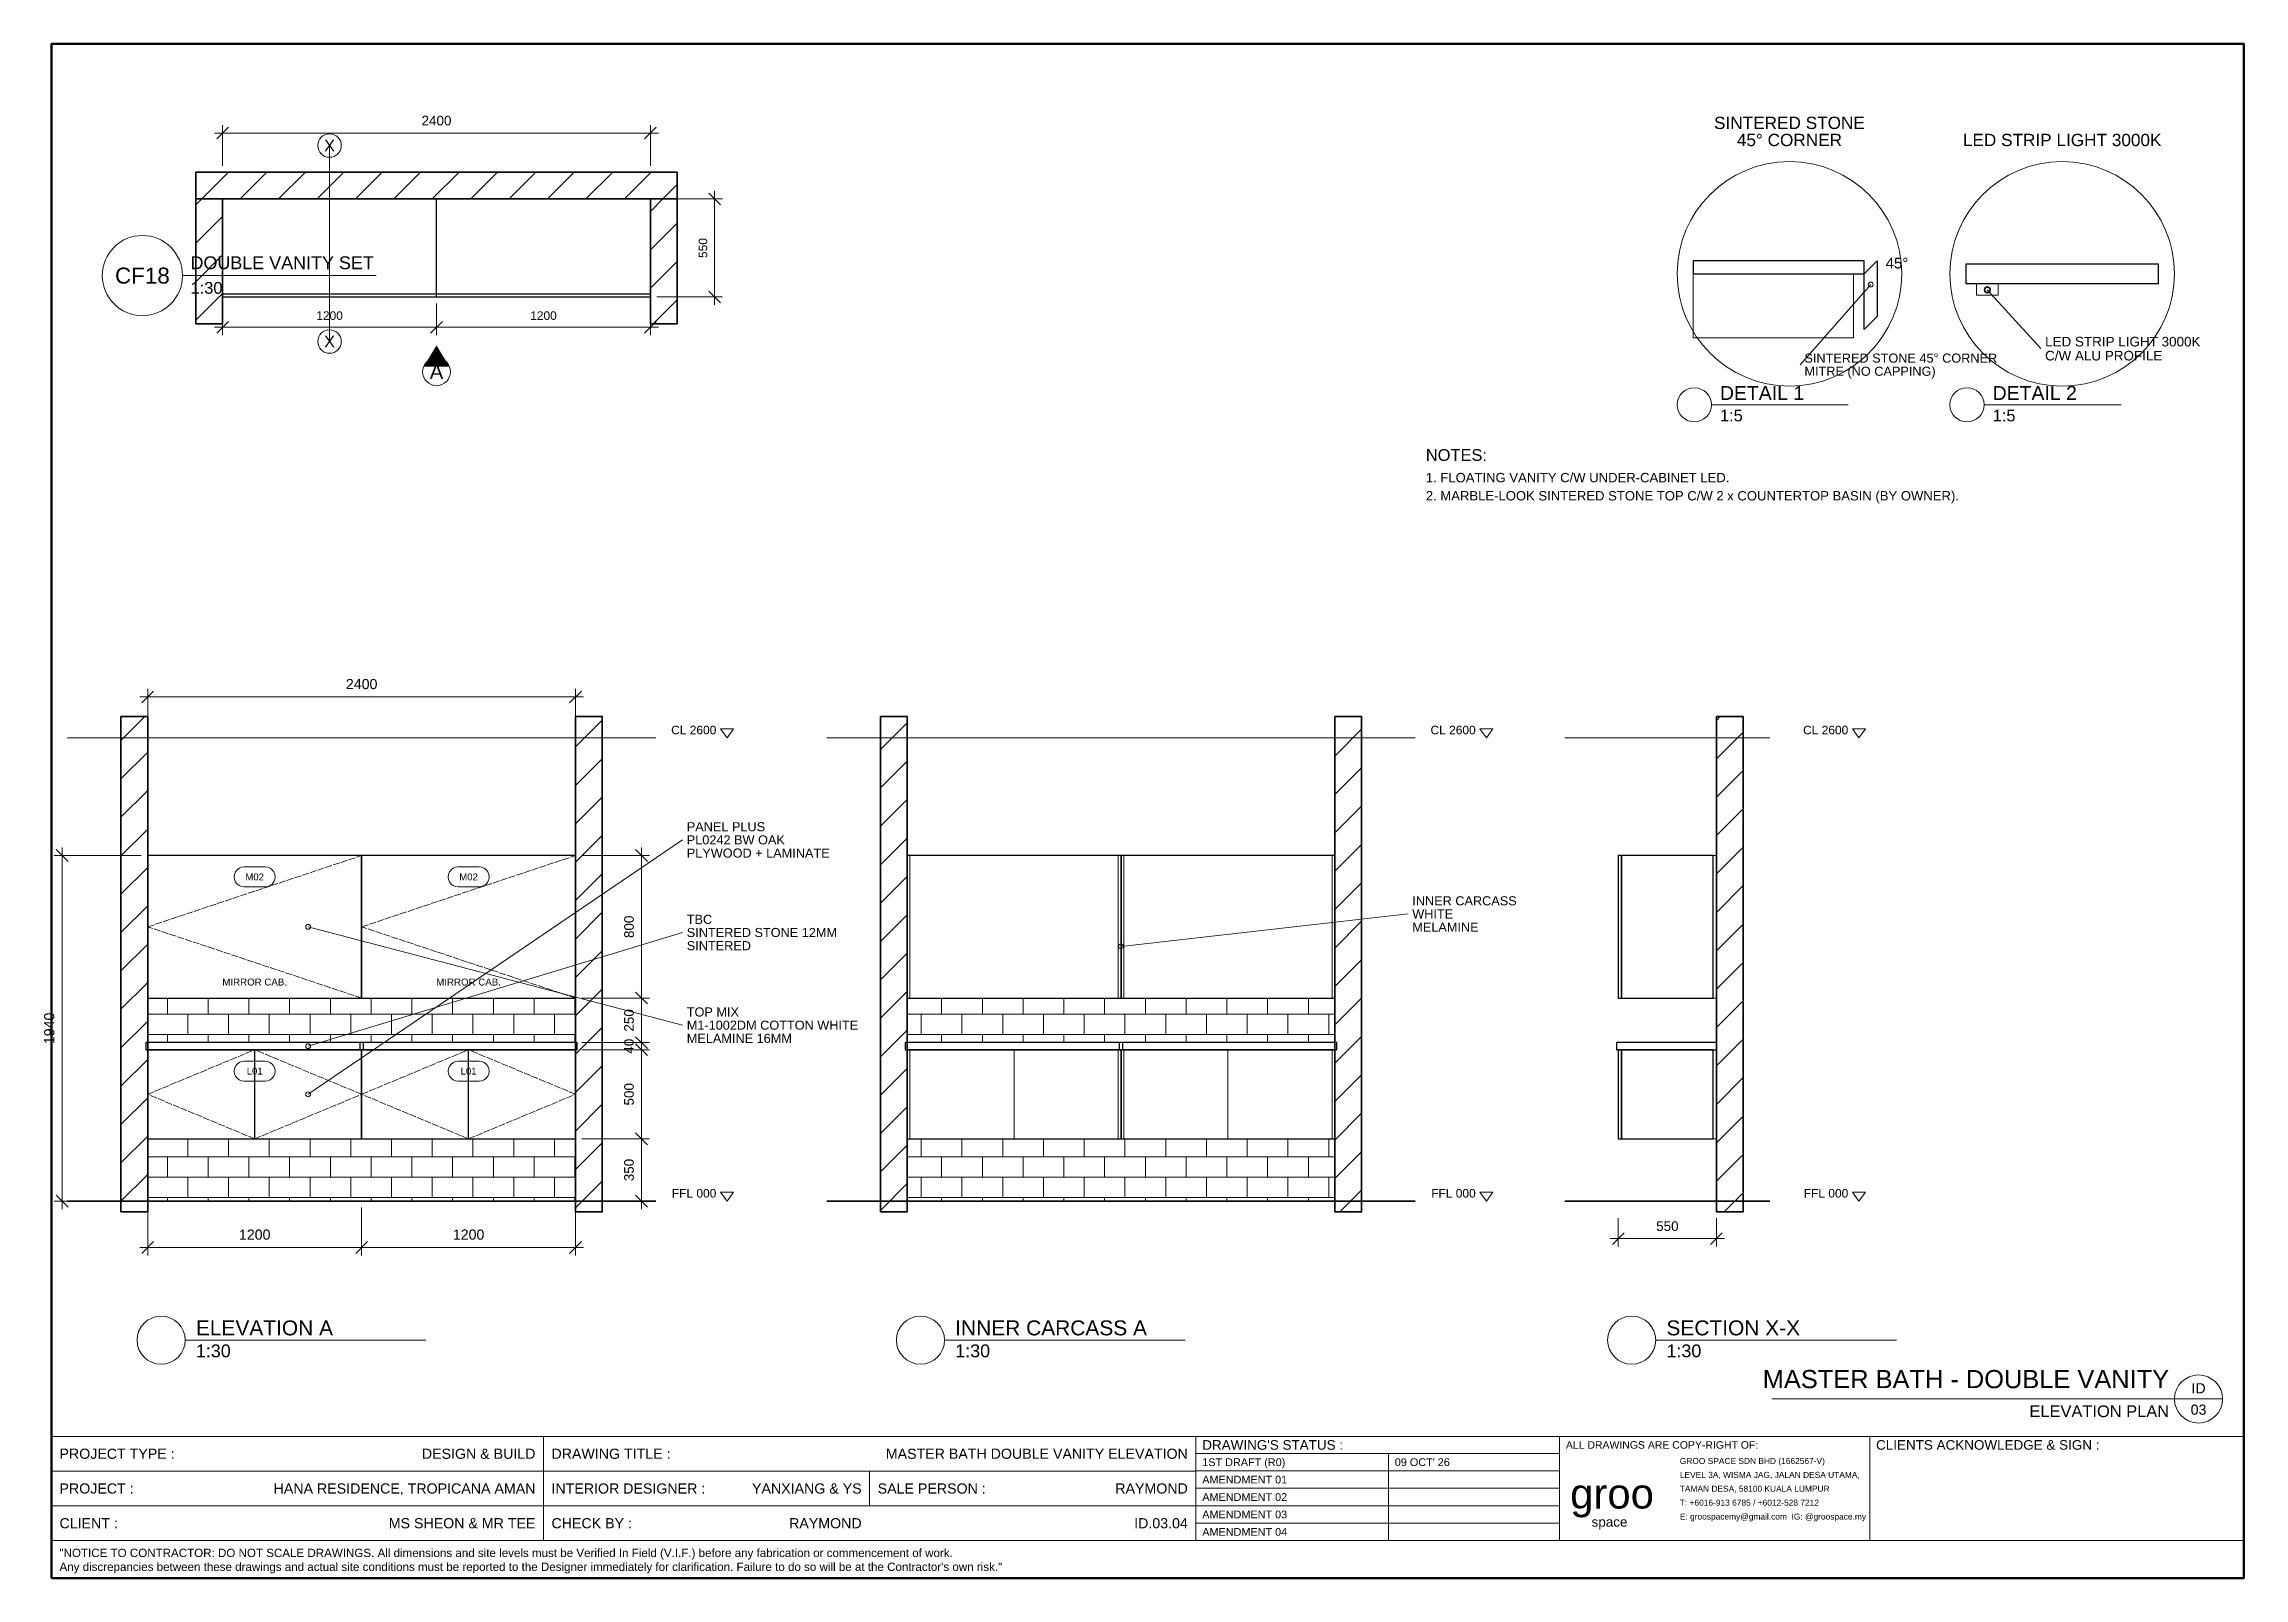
# Model space of a CAD drawing. Header units: millimetres. Extents: x 4 to 415, y 5 to 292.
import ezdxf
from ezdxf.enums import TextEntityAlignment as Align

# ---------------------------------------------------------------- set-up
doc = ezdxf.new("R2010")
doc.units = ezdxf.units.MM
doc.linetypes.add('DASHED', pattern=[1.524, 1.27, -0.254])
for name, color, linetype, lineweight in [('0-SHEET', 7, 'CONTINUOUS', 50), ('0-TITLE', 7, 'CONTINUOUS', 18), ('0-TITLE-TXT', 7, 'CONTINUOUS', 13), ('A-WALL', 250, 'CONTINUOUS', 35), ('I-CEIL', 7, 'CONTINUOUS', 18), ('I-DIM', 5, 'CONTINUOUS', 13), ('I-JOIN', 6, 'CONTINUOUS', 25), ('I-JOIN-ELEV', 7, 'CONTINUOUS', 25), ('I-JOIN-HATCH', 8, 'CONTINUOUS', 9), ('I-JOIN-HIDDEN', 6, 'DASHED', 13), ('I-JOIN-THIN', 7, 'CONTINUOUS', 13), ('I-LITE', 1, 'CONTINUOUS', 18), ('I-NOTE', 1, 'CONTINUOUS', 13), ('I-SYMB', 6, 'CONTINUOUS', 18), ('I-TAG', 5, 'CONTINUOUS', 13), ('I-TEXT', 7, 'CONTINUOUS', 13)]:
    doc.layers.add(name, color=color, linetype=linetype, lineweight=lineweight)
doc.styles.get("Standard").update_dxf_attribs({"font": 'arial.ttf'})

msp = doc.modelspace()

# ---------------------------------------------------------------- hatches: boundary and pattern name
at = {"layer": 'I-JOIN-HATCH'}
h = msp.add_hatch(dxfattribs=at)
h.set_pattern_fill('ANSI31', scale=1.6)
h.paths.add_polyline_path([(32, 263), (122, 263), (122, 268), (32, 268)])
h = msp.add_hatch(dxfattribs=at)
h.set_pattern_fill('ANSI31', scale=1.6)
h.paths.add_polyline_path([(32, 239.67), (37, 239.67), (37, 263), (32, 263)])
h = msp.add_hatch(dxfattribs=at)
h.set_pattern_fill('ANSI31', scale=1.6)
h.paths.add_polyline_path([(117, 239.67), (122, 239.67), (122, 263), (117, 263)])
h = msp.add_hatch(dxfattribs=at)
h.set_pattern_fill('ANSI31', scale=1.6)
h.paths.add_polyline_path([(18, 73.5), (23, 73.5), (23, 166.17), (18, 166.17)])
h = msp.add_hatch(dxfattribs=at)
h.set_pattern_fill('ANSI31', scale=1.6)
h.paths.add_polyline_path([(103, 73.5), (108, 73.5), (108, 166.17), (103, 166.17)])
h = msp.add_hatch(dxfattribs=at)
h.set_pattern_fill('ANSI31', scale=1.6)
h.paths.add_polyline_path([(160, 73.5), (165, 73.5), (165, 166.17), (160, 166.17)])
h = msp.add_hatch(dxfattribs=at)
h.set_pattern_fill('ANSI31', scale=1.6)
h.paths.add_polyline_path([(245, 73.5), (250, 73.5), (250, 166.17), (245, 166.17)])
h = msp.add_hatch(dxfattribs=at)
h.set_pattern_fill('ANSI31', scale=1.6)
h.paths.add_polyline_path([(316.33, 73.5), (321.33, 73.5), (321.33, 166.17), (316.33, 166.17)])
h = msp.add_hatch(dxfattribs=at)
h.set_pattern_fill('BRICK', scale=0.6)
h.paths.add_polyline_path([(23, 105.17), (63, 105.17), (63, 113.5), (23, 113.5)])
h = msp.add_hatch(dxfattribs=at)
h.set_pattern_fill('BRICK', scale=0.6)
h.paths.add_polyline_path([(63, 105.17), (103, 105.17), (103, 113.5), (63, 113.5)])
h = msp.add_hatch(dxfattribs=at)
h.set_pattern_fill('BRICK', scale=0.6)
h.paths.add_polyline_path([(165, 105.17), (205, 105.17), (205, 113.5), (165, 113.5)])
h = msp.add_hatch(dxfattribs=at)
h.set_pattern_fill('BRICK', scale=0.6)
h.paths.add_polyline_path([(205, 105.17), (245, 105.17), (245, 113.5), (205, 113.5)])
h = msp.add_hatch(dxfattribs=at)
h.set_pattern_fill('BRICK', scale=0.6)
h.paths.add_polyline_path([(23, 75.5), (63, 75.5), (63, 87.17), (23, 87.17)])
h = msp.add_hatch(dxfattribs=at)
h.set_pattern_fill('BRICK', scale=0.6)
h.paths.add_polyline_path([(63, 75.5), (103, 75.5), (103, 87.17), (63, 87.17)])
h = msp.add_hatch(dxfattribs=at)
h.set_pattern_fill('BRICK', scale=0.6)
h.paths.add_polyline_path([(165, 75.5), (205, 75.5), (205, 87.17), (165, 87.17)])
h = msp.add_hatch(dxfattribs=at)
h.set_pattern_fill('BRICK', scale=0.6)
h.paths.add_polyline_path([(205, 75.5), (245, 75.5), (245, 87.17), (205, 87.17)])
at = {"layer": 'I-SYMB'}
h = msp.add_hatch(color=6, dxfattribs=at)
h.dxf.hatch_style = 1
h.paths.add_polyline_path([(77, 235.61), (74.58, 231.61), (79.42, 231.61)])

# ---------------------------------------------------------------- linework, layer by layer
at = {"layer": '0-SHEET'}
msp.add_lwpolyline([(5, 5), (415, 5), (415, 292), (5, 292)], close=True, dxfattribs=at)
at = {"layer": '0-TITLE'}
for p, q in [((5, 31.5), (415, 31.5)), ((97, 12), (97, 31.5)), ((219, 12), (219, 31.5)), ((287, 12), (287, 31.5)), ((345, 12), (345, 31.5)), ((5, 25), (219, 25)), ((158, 18.5), (158, 25)), ((219, 28.3), (287, 28.3)), ((219, 25.04), (287, 25.04)), ((255, 12), (255, 28.3)), ((219, 21.78), (287, 21.78)), ((5, 18.5), (219, 18.5)), ((219, 18.52), (287, 18.52)), ((219, 15.26), (287, 15.26)), ((5, 12), (415, 12))]:
    msp.add_line(p, q, dxfattribs=at)
at = {"layer": 'A-WALL'}
for p, q in [((8, 75.5), (118, 75.5)), ((150, 75.5), (260, 75.5)), ((288, 75.5), (326.33, 75.5))]:
    msp.add_line(p, q, dxfattribs=at)
for points in [[(32, 263), (122, 263), (122, 268), (32, 268)], [(32, 239.67), (37, 239.67), (37, 263), (32, 263)], [(117, 239.67), (122, 239.67), (122, 263), (117, 263)], [(18, 73.5), (23, 73.5), (23, 166.17), (18, 166.17)], [(103, 73.5), (108, 73.5), (108, 166.17), (103, 166.17)], [(160, 73.5), (165, 73.5), (165, 166.17), (160, 166.17)], [(245, 73.5), (250, 73.5), (250, 166.17), (245, 166.17)], [(316.33, 73.5), (321.33, 73.5), (321.33, 166.17), (316.33, 166.17)]]:
    msp.add_lwpolyline(points, close=True, dxfattribs=at)
at = {"layer": 'I-CEIL'}
for p, q in [((8, 162.17), (118, 162.17)), ((150, 162.17), (260, 162.17)), ((288, 162.17), (326.33, 162.17))]:
    msp.add_line(p, q, dxfattribs=at)
at = {"layer": 'I-DIM'}
for p, q in [((35.9, 274.23), (38.1, 276.43)), ((37, 269.2), (37, 276.83)), ((115.9, 274.23), (118.1, 276.43)), ((117, 269.2), (117, 276.83)), ((35.5, 275.33), (118.5, 275.33)), ((130.1, 261.9), (127.9, 264.1)), ((129, 243.17), (129, 264.5)), ((118.2, 263), (130.5, 263)), ((37, 243.47), (37, 237.5)), ((77, 243.47), (77, 237.5)), ((77, 243.47), (77, 237.5)), ((117, 243.47), (117, 237.5)), ((118.2, 244.67), (130.5, 244.67)), ((130.1, 243.57), (127.9, 245.77)), ((35.5, 239), (78.5, 239)), ((35.9, 237.9), (38.1, 240.1)), ((75.5, 239), (118.5, 239)), ((75.9, 237.9), (78.1, 240.1)), ((75.9, 237.9), (78.1, 240.1)), ((115.9, 237.9), (118.1, 240.1)), ((21.5, 169.83), (104.5, 169.83)), ((21.9, 168.73), (24.1, 170.93)), ((23, 163.37), (23, 171.33)), ((101.9, 168.73), (104.1, 170.93)), ((103, 163.37), (103, 171.33)), ((21.8, 140.17), (5.5, 140.17)), ((8.1, 139.07), (5.9, 141.27)), ((7, 74), (7, 141.67)), ((104.2, 140.17), (116.83, 140.17)), ((116.43, 139.07), (114.23, 141.27)), ((115.33, 112), (115.33, 141.67)), ((104.2, 113.5), (116.83, 113.5)), ((104.2, 113.5), (116.83, 113.5)), ((116.43, 112.4), (114.23, 114.6)), ((116.43, 112.4), (114.23, 114.6)), ((115.33, 103.67), (115.33, 115)), ((104.2, 105.17), (116.83, 105.17)), ((104.2, 105.17), (116.83, 105.17)), ((104.2, 103.83), (116.83, 103.83)), ((104.2, 103.83), (116.83, 103.83)), ((116.43, 104.07), (114.23, 106.27)), ((116.43, 104.07), (114.23, 106.27)), ((116.43, 102.73), (114.23, 104.93)), ((116.43, 102.73), (114.23, 104.93)), ((115.33, 102.33), (115.33, 106.67)), ((115.33, 85.67), (115.33, 105.33)), ((104.2, 87.17), (116.83, 87.17)), ((104.2, 87.17), (116.83, 87.17)), ((116.43, 86.07), (114.23, 88.27)), ((116.43, 86.07), (114.23, 88.27)), ((115.33, 74), (115.33, 88.67)), ((21.8, 75.5), (5.5, 75.5)), ((8.1, 74.4), (5.9, 76.6)), ((23, 74.3), (23, 65.33)), ((63, 74.3), (63, 65.33)), ((63, 74.3), (63, 65.33)), ((103, 74.3), (103, 65.33)), ((104.2, 75.5), (116.83, 75.5)), ((116.43, 74.4), (114.23, 76.6)), ((298, 72.3), (298, 67)), ((316.33, 72.3), (316.33, 67)), ((21.5, 66.83), (64.5, 66.83)), ((21.9, 65.73), (24.1, 67.93)), ((61.5, 66.83), (104.5, 66.83)), ((61.9, 65.73), (64.1, 67.93)), ((61.9, 65.73), (64.1, 67.93)), ((101.9, 65.73), (104.1, 67.93)), ((296.5, 68.5), (317.83, 68.5)), ((296.9, 67.4), (299.1, 69.6)), ((315.23, 67.4), (317.43, 69.6))]:
    msp.add_line(p, q, dxfattribs=at)
at = {"layer": 'I-JOIN'}
for p, q in [((37, 244.67), (37, 263)), ((77, 244.67), (77, 263)), ((37, 245.27), (117, 245.27))]:
    msp.add_line(p, q, dxfattribs=at)
msp.add_lwpolyline([(37, 244.67), (117, 244.67), (117, 263), (37, 263)], close=True, dxfattribs=at)
at = {"layer": 'I-JOIN-ELEV'}
for p, q in [((43, 87.17), (43, 103.83)), ((83, 87.17), (83, 103.83))]:
    msp.add_line(p, q, dxfattribs=at)
for points in [[(312, 249), (344, 249), (344, 251.4), (312, 251.4)], [(363, 247.2), (399, 247.2), (399, 250.8), (363, 250.8)], [(23, 113.5), (63, 113.5), (63, 140.17), (23, 140.17)], [(23, 75.5), (103, 75.5), (103, 140.17), (23, 140.17)], [(63, 113.5), (103, 113.5), (103, 140.17), (63, 140.17)], [(165, 113.5), (205, 113.5), (205, 140.17), (165, 140.17)], [(165, 75.5), (245, 75.5), (245, 140.17), (165, 140.17)], [(205, 113.5), (245, 113.5), (245, 140.17), (205, 140.17)], [(298, 113.5), (298.6, 113.5), (298.6, 140.17), (298, 140.17)], [(298.6, 113.5), (315.73, 113.5), (315.73, 140.17), (298.6, 140.17)], [(22.67, 103.83), (63.33, 103.83), (63.33, 105.17), (22.67, 105.17)], [(23, 87.17), (63, 87.17), (63, 103.83), (23, 103.83)], [(62.67, 103.83), (103.33, 103.83), (103.33, 105.17), (62.67, 105.17)], [(63, 87.17), (103, 87.17), (103, 103.83), (63, 103.83)], [(164.67, 103.83), (205.33, 103.83), (205.33, 105.17), (164.67, 105.17)], [(165, 87.17), (205, 87.17), (205, 103.83), (165, 103.83)], [(204.67, 103.83), (245.33, 103.83), (245.33, 105.17), (204.67, 105.17)], [(205, 87.17), (245, 87.17), (245, 103.83), (205, 103.83)], [(297.67, 103.83), (316.33, 103.83), (316.33, 105.17), (297.67, 105.17)], [(298, 87.17), (298.6, 87.17), (298.6, 103.83), (298, 103.83)], [(298.6, 87.17), (315.73, 87.17), (315.73, 103.83), (298.6, 103.83)]]:
    msp.add_lwpolyline(points, close=True, dxfattribs=at)
msp.add_lwpolyline([(344, 249), (346.4, 251.4), (346.4, 241), (344, 238.6), (344, 249)], dxfattribs=at)
at = {"layer": 'I-JOIN-HIDDEN'}
for points in [[(63, 113.5), (23, 126.83), (63, 140.17)], [(103, 113.5), (63, 126.83), (103, 140.17)], [(43, 87.17), (23, 95.5), (43, 103.83)], [(43, 87.17), (63, 95.5), (43, 103.83)], [(83, 87.17), (63, 95.5), (83, 103.83)], [(83, 87.17), (103, 95.5), (83, 103.83)]]:
    msp.add_lwpolyline(points, dxfattribs=at)
at = {"layer": 'I-JOIN-THIN'}
for p, q in [((165.53, 113.5), (165.53, 140.17)), ((204.47, 113.5), (204.47, 140.17)), ((205.53, 113.5), (205.53, 140.17)), ((244.47, 113.5), (244.47, 140.17)), ((165.53, 87.17), (165.53, 103.83)), ((185, 87.17), (185, 103.83)), ((204.47, 87.17), (204.47, 103.83)), ((205.53, 87.17), (205.53, 103.83)), ((225, 87.17), (225, 103.83)), ((244.47, 87.17), (244.47, 103.83))]:
    msp.add_line(p, q, dxfattribs=at)
for points in [[(312, 237), (342, 237), (342, 249), (312, 249)], [(315.73, 113.5), (316.33, 113.5), (316.33, 140.17), (315.73, 140.17)], [(315.73, 87.17), (316.33, 87.17), (316.33, 103.83), (315.73, 103.83)]]:
    msp.add_lwpolyline(points, close=True, dxfattribs=at)
at = {"layer": 'I-LITE', "color": 1}
msp.add_lwpolyline([(365, 245), (369, 245), (369, 247.2), (365, 247.2)], close=True, dxfattribs=at)
msp.add_circle((367, 246), 0.6, dxfattribs=at)
at = {"layer": 'I-NOTE', "color": 1}
for p, q in [((345.2, 247), (332, 232)), ((367, 246), (377, 235)), ((315.4, 224.5), (341, 224.5)), ((366.4, 224.5), (392, 224.5))]:
    msp.add_line(p, q, dxfattribs=at)
at = {"layer": 'I-NOTE', "color": 7}
for p, q in [((53, 95.5), (123, 143.1)), ((205, 123.17), (258.67, 129.23)), ((53, 126.83), (123, 108.43)), ((53, 104.5), (123, 125.77))]:
    msp.add_line(p, q, dxfattribs=at)
at = {"layer": 'I-NOTE', "color": 1}
for points in [[(131.33, 162.17), (130.13, 163.85), (132.53, 163.85)], [(273.33, 162.17), (272.13, 163.85), (274.53, 163.85)], [(343, 162.17), (341.8, 163.85), (344.2, 163.85)], [(131.33, 75.5), (130.13, 77.18), (132.53, 77.18)], [(273.33, 75.5), (272.13, 77.18), (274.53, 77.18)], [(343, 75.5), (341.8, 77.18), (344.2, 77.18)]]:
    msp.add_lwpolyline(points, close=True, dxfattribs=at)
for centre, radius in [((330, 249), 21), ((381, 249), 21), ((345.2, 247), 0.45), ((367, 246), 0.45), ((312.2, 224.5), 3.2), ((363.2, 224.5), 3.2)]:
    msp.add_circle(centre, radius, dxfattribs=at)
at = {"layer": 'I-NOTE', "color": 7}
for centre in [(53, 126.83), (205, 123.17), (53, 104.5), (53, 95.5)]:
    msp.add_circle(centre, 0.45, dxfattribs=at)
at = {"layer": 'I-SYMB', "color": 6}
msp.add_line((57, 236.33), (57, 273), dxfattribs=at)
for centre, radius in [((57, 273), 2.2), ((57, 236.33), 2.2), ((77, 230.67), 2.6)]:
    msp.add_circle(centre, radius, dxfattribs=at)
at = {"layer": 'I-TAG'}
for points in [[(41.05, 138.04), (40.56, 137.98), (40.11, 137.79), (39.72, 137.49), (39.43, 137.1), (39.24, 136.65), (39.17, 136.17), (39.24, 135.68), (39.43, 135.23), (39.72, 134.84), (40.11, 134.54), (40.56, 134.36), (41.05, 134.29), (44.95, 134.29), (45.44, 134.36), (45.89, 134.54), (46.28, 134.84), (46.57, 135.23), (46.76, 135.68), (46.83, 136.17), (46.76, 136.65), (46.57, 137.1), (46.28, 137.49), (45.89, 137.79), (45.44, 137.98), (44.95, 138.04)], [(81.05, 138.04), (80.56, 137.98), (80.11, 137.79), (79.72, 137.49), (79.43, 137.1), (79.24, 136.65), (79.17, 136.17), (79.24, 135.68), (79.43, 135.23), (79.72, 134.84), (80.11, 134.54), (80.56, 134.36), (81.05, 134.29), (84.95, 134.29), (85.44, 134.36), (85.89, 134.54), (86.28, 134.84), (86.57, 135.23), (86.76, 135.68), (86.83, 136.17), (86.76, 136.65), (86.57, 137.1), (86.28, 137.49), (85.89, 137.79), (85.44, 137.98), (84.95, 138.04)], [(41.05, 101.71), (40.56, 101.64), (40.11, 101.46), (39.72, 101.16), (39.43, 100.77), (39.24, 100.32), (39.17, 99.83), (39.24, 99.35), (39.43, 98.9), (39.72, 98.51), (40.11, 98.21), (40.56, 98.02), (41.05, 97.96), (44.95, 97.96), (45.44, 98.02), (45.89, 98.21), (46.28, 98.51), (46.57, 98.9), (46.76, 99.35), (46.83, 99.83), (46.76, 100.32), (46.57, 100.77), (46.28, 101.16), (45.89, 101.46), (45.44, 101.64), (44.95, 101.71)], [(81.05, 101.71), (80.56, 101.64), (80.11, 101.46), (79.72, 101.16), (79.43, 100.77), (79.24, 100.32), (79.17, 99.83), (79.24, 99.35), (79.43, 98.9), (79.72, 98.51), (80.11, 98.21), (80.56, 98.02), (81.05, 97.96), (84.95, 97.96), (85.44, 98.02), (85.89, 98.21), (86.28, 98.51), (86.57, 98.9), (86.76, 99.35), (86.83, 99.83), (86.76, 100.32), (86.57, 100.77), (86.28, 101.16), (85.89, 101.46), (85.44, 101.64), (84.95, 101.71)]]:
    msp.add_lwpolyline(points, close=True, dxfattribs=at)
at = {"layer": 'I-TEXT'}
for p, q in [((29.5, 248.67), (65.7, 248.67)), ((30, 49.5), (75, 49.5)), ((172, 49.5), (217, 49.5)), ((305, 49.5), (350, 49.5)), ((326.75, 38.5), (402, 38.5)), ((402, 38.5), (411, 38.5))]:
    msp.add_line(p, q, dxfattribs=at)
for centre, radius in [((22, 248.67), 7.5), ((25.5, 49.5), 4.5), ((167.5, 49.5), 4.5), ((300.5, 49.5), 4.5), ((406.5, 38.5), 4.5)]:
    msp.add_circle(centre, radius, dxfattribs=at)

# ---------------------------------------------------------------- texts
at = {"layer": '0-TITLE-TXT'}
for s, height, p in [('PROJECT TYPE :', 1.9, (6.5, 28.25)), ('DRAWING TITLE :', 1.9, (98.5, 28.25)), ("DRAWING'S STATUS :", 1.8, (220.2, 29.9)), ('ALL DRAWINGS ARE COPY-RIGHT OF:', 1.4, (288.2, 29.9)), ('CLIENTS ACKNOWLEDGE & SIGN :', 1.8, (346.2, 29.9)), ('1ST DRAFT (R0)', 1.45, (220.2, 26.67)), ("09 OCT' 26", 1.45, (256.2, 26.67)), ('GROO SPACE SDN BHD (1662567-V)', 1.12, (309.5, 26.9)), ('LEVEL 3A, WISMA JAG, JALAN DESA UTAMA,', 1.12, (309.5, 24.3)), ('PROJECT :', 1.9, (6.5, 21.75)), ('INTERIOR DESIGNER :', 1.9, (98.5, 21.75)), ('SALE PERSON :', 1.9, (159.5, 21.75)), ('AMENDMENT 01', 1.45, (220.2, 23.41)), ('AMENDMENT 02', 1.45, (220.2, 20.15)), ('TAMAN DESA, 58100 KUALA LUMPUR', 1.12, (309.5, 21.7)), ('AMENDMENT 03', 1.45, (220.2, 16.89)), ('T: +6016-913 6785 / +6012-528 7212', 1.12, (309.5, 19.1)), ('E: groospacemy@gmail.com  IG: @groospace.my', 1.12, (309.5, 16.5)), ('CLIENT :', 1.9, (6.5, 15.25)), ('CHECK BY :', 1.9, (98.5, 15.25)), ('AMENDMENT 04', 1.45, (220.2, 13.63)), ('"NOTICE TO CONTRACTOR: DO NOT SCALE DRAWINGS. All dimensions and site levels must be Verified In Field (V.I.F.) before any fabrication or commencement of work.', 1.55, (6.5, 9.7)), ('Any discrepancies between these drawings and actual site conditions must be reported to the Designer immediately for clarification. Failure to do so will be at the Contractor\'s own risk."', 1.55, (6.5, 7.1))]:
    msp.add_text(s, height=height, dxfattribs=at).set_placement(p, align=Align.MIDDLE_LEFT)
for s, p in [('DESIGN & BUILD', (95.5, 28.25)), ('MASTER BATH DOUBLE VANITY ELEVATION', (217.5, 28.25)), ('HANA RESIDENCE, TROPICANA AMAN', (95.5, 21.75)), ('YANXIANG & YS', (156.5, 21.75)), ('RAYMOND', (217.5, 21.75)), ('MS SHEON & MR TEE', (95.5, 15.25)), ('RAYMOND', (156.5, 15.25)), ('ID.03.04', (217.5, 15.25))]:
    msp.add_text(s, height=1.9, dxfattribs=at).set_placement(p, align=Align.MIDDLE_RIGHT)
for s, height, p in [('groo', 5.6, (289, 18)), ('space', 1.8, (293, 14.6))]:
    msp.add_text(s, height=height, dxfattribs=at).set_placement(p)
at = {"layer": 'I-DIM'}
for s, height, p in [('2400', 1.8, (77, 276.23)), ('1200', 1.6, (57, 239.9)), ('1200', 1.6, (97, 239.9)), ('2400', 1.9, (63, 170.73)), ('1200', 1.9, (43, 67.73)), ('1200', 1.9, (83, 67.73)), ('550', 1.8, (307.17, 69.4))]:
    msp.add_text(s, height=height, dxfattribs=at).set_placement(p, align=Align.BOTTOM_CENTER)
for s, height, p in [('550', 1.6, (128.1, 253.83)), ('800', 1.8, (114.43, 126.83)), ('250', 1.8, (114.43, 109.33)), ('1940', 1.9, (6.1, 107.83)), ('40', 1.8, (114.43, 104.5)), ('500', 1.8, (114.43, 95.5)), ('350', 1.8, (114.43, 81.33))]:
    msp.add_text(s, height=height, rotation=90, dxfattribs=at).set_placement(p, align=Align.BOTTOM_CENTER)
at = {"layer": 'I-NOTE', "color": 1}
for s, p in [('SINTERED STONE', (330, 275.4)), ('45° CORNER', (330, 272.2)), ('LED STRIP LIGHT 3000K', (381, 272.2))]:
    msp.add_text(s, height=2.3, dxfattribs=at).set_placement(p, align=Align.BOTTOM_CENTER)
for s, height, p in [('45°', 2, (348, 250)), ('DETAIL 1', 2.6, (317, 225.4)), ('DETAIL 2', 2.6, (368, 225.4)), ('1:5', 2.2, (317, 221.4)), ('1:5', 2.2, (368, 221.4)), ('NOTES:', 2.2, (262, 214)), ('1. FLOATING VANITY C/W UNDER-CABINET LED.', 1.75, (262, 210)), ('2. MARBLE-LOOK SINTERED STONE TOP C/W 2 x COUNTERTOP BASIN (BY OWNER).', 1.75, (262, 206.6))]:
    msp.add_text(s, height=height, dxfattribs=at).set_placement(p)
for s, height, p in [('C/W ALU PROFILE', 1.8, (377.8, 233.69)), ('LED STRIP LIGHT 3000K', 1.8, (377.8, 236.31)), ('SINTERED STONE 45° CORNER', 1.7, (332.8, 233.23)), ('MITRE (NO CAPPING)', 1.7, (332.8, 230.77)), ('PLYWOOD + LAMINATE', 1.7, (123.8, 140.63)), ('MELAMINE', 1.7, (259.47, 126.77)), ('SINTERED', 1.7, (123.8, 123.3)), ('MELAMINE 16MM', 1.7, (123.8, 105.97))]:
    msp.add_text(s, height=height, dxfattribs=at).set_placement(p, align=Align.MIDDLE_LEFT)
at = {"layer": 'I-NOTE', "color": 7}
for s, p in [('PANEL PLUS', (123.8, 145.56)), ('PL0242 BW OAK', (123.8, 143.1)), ('INNER CARCASS', (259.47, 131.7)), ('TBC', (123.8, 128.23)), ('WHITE', (259.47, 129.23)), ('SINTERED STONE 12MM', (123.8, 125.77)), ('TOP MIX', (123.8, 110.9)), ('M1-1002DM COTTON WHITE', (123.8, 108.43))]:
    msp.add_text(s, height=1.7, dxfattribs=at).set_placement(p, align=Align.MIDDLE_LEFT)
at = {"layer": 'I-SYMB', "color": 6}
for s, height, p in [('X', 2.2, (57, 273)), ('X', 2.2, (57, 236.33)), ('A', 2.73, (77, 230.67))]:
    msp.add_text(s, height=height, dxfattribs=at).set_placement(p, align=Align.MIDDLE_CENTER)
at = {"layer": 'I-TAG'}
for s, p in [('M02', (43, 136.17)), ('M02', (83, 136.17)), ('L01', (43, 99.83)), ('L01', (83, 99.83))]:
    msp.add_text(s, height=1.275, dxfattribs=at).set_placement(p, align=Align.MIDDLE_CENTER)
at = {"layer": 'I-TEXT'}
for s, height, p in [('DOUBLE VANITY SET', 2.4, (31, 249.87)), ('1:30', 2.2, (31, 245.27)), ('ELEVATION A', 2.8, (32, 50.4)), ('INNER CARCASS A', 2.8, (174, 50.4)), ('SECTION X-X', 2.8, (307, 50.4)), ('1:30', 2.4, (32, 46.3)), ('1:30', 2.4, (174, 46.3)), ('1:30', 2.4, (307, 46.3))]:
    msp.add_text(s, height=height, dxfattribs=at).set_placement(p)
for s, height, p in [('CF18', 3, (22, 248.67)), ('MIRROR CAB.', 1.3, (43, 116.5)), ('MIRROR CAB.', 1.3, (83, 116.5)), ('ID', 1.9, (406.5, 40.5)), ('03', 1.9, (406.5, 36.5))]:
    msp.add_text(s, height=height, dxfattribs=at).set_placement(p, align=Align.MIDDLE_CENTER)
for s, height, p in [('CL 2600', 1.6, (129.33, 162.37)), ('CL 2600', 1.6, (271.33, 162.37)), ('CL 2600', 1.6, (341, 162.37)), ('FFL 000', 1.6, (129.33, 75.7)), ('FFL 000', 1.6, (271.33, 75.7)), ('FFL 000', 1.6, (341, 75.7)), ('MASTER BATH - DOUBLE VANITY', 3.4, (401, 39.5))]:
    msp.add_text(s, height=height, dxfattribs=at).set_placement(p, align=Align.BOTTOM_RIGHT)
msp.add_text('ELEVATION PLAN', height=2.2, dxfattribs=at).set_placement((401, 37.3), align=Align.TOP_RIGHT)

doc.saveas('drawing.dxf')
